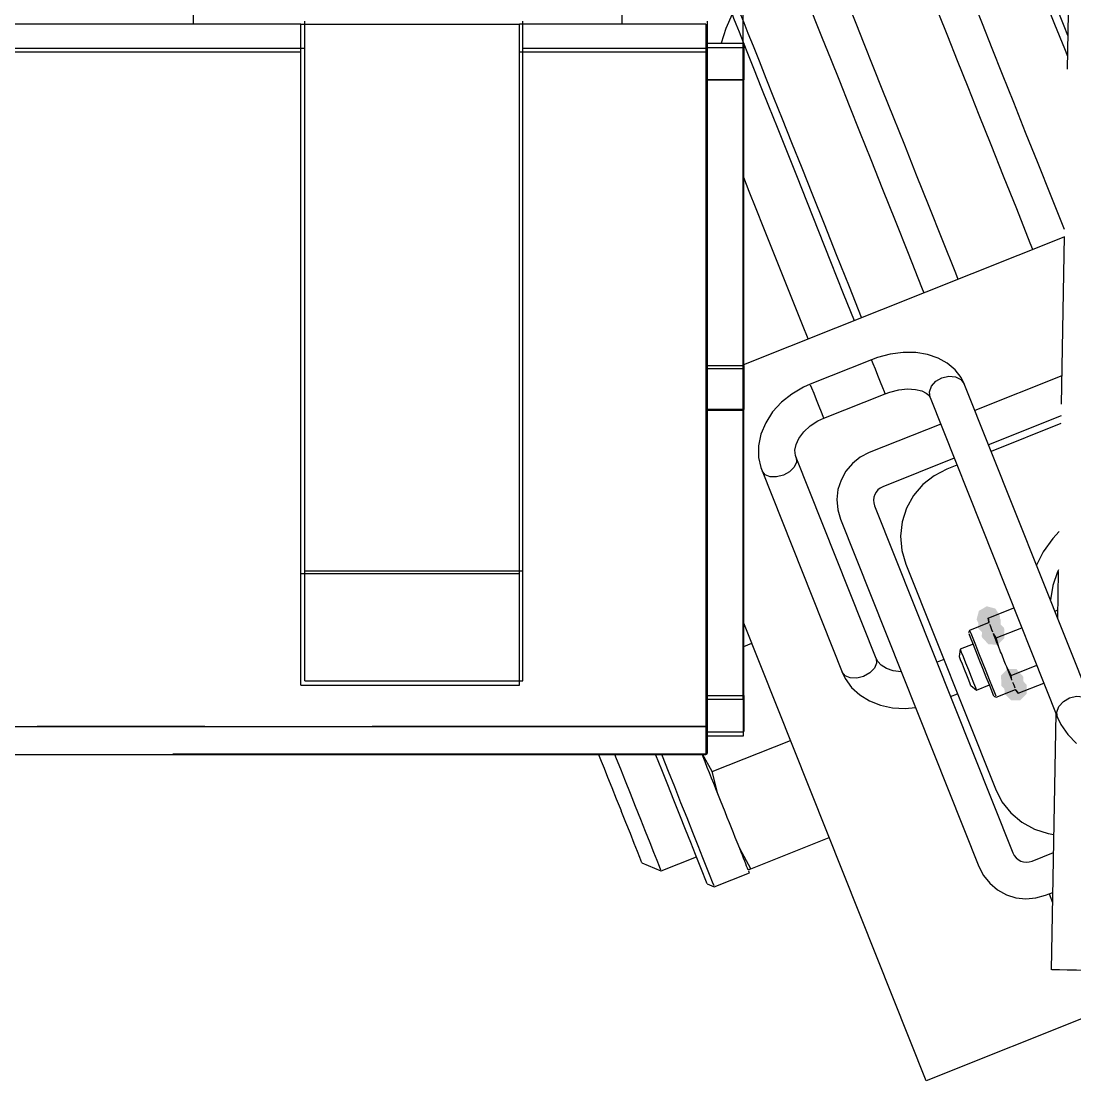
# Model space of a CAD drawing. Extents: x 3 to 592, y 5 to 207.
# Drawn here: x 118.96 to 126.94, y 76.8 to 84.83 of the extents above; entities that cross this region are included whole.
import ezdxf

# ---------------------------------------------------------------- set-up
doc = ezdxf.new("R2010")
doc.units = 0
doc.layers.get('0').update_dxf_attribs({"linetype": 'CONTINUOUS'})

msp = doc.modelspace()

# ---------------------------------------------------------------- hatches: boundary and pattern name
h = msp.add_hatch(color=7)
h.dxf.hatch_style = 2
h.paths.add_polyline_path([(126.193881, 80.294303), (126.211677, 80.360771), (126.27116, 80.395361), (126.337629, 80.377565), (126.372219, 80.318081), (126.355128, 80.246322), (126.295645, 80.211731), (126.229176, 80.229528)])
h = msp.add_hatch(color=7)
h.dxf.hatch_style = 2
h.paths.add_polyline_path([(126.193881, 80.294303), (126.211677, 80.360771), (126.27116, 80.395361), (126.337629, 80.377565), (126.372219, 80.318081), (126.355128, 80.246322), (126.295645, 80.211731), (126.229176, 80.229528)])
h = msp.add_hatch(color=7)
h.dxf.hatch_style = 2
h.paths.add_polyline_path([(126.377792, 80.290319), (126.376853, 80.221516), (126.327678, 80.173385), (126.258875, 80.174325), (126.210744, 80.223499), (126.206511, 80.234083), (126.20745, 80.302886), (126.256625, 80.351017), (126.325428, 80.350077), (126.373559, 80.300902)])
h = msp.add_hatch(color=7)
h.dxf.hatch_style = 2
h.paths.add_polyline_path([(126.377792, 80.290319), (126.376853, 80.221516), (126.327678, 80.173385), (126.258875, 80.174325), (126.210744, 80.223499), (126.206511, 80.234083), (126.20745, 80.302886), (126.256625, 80.351017), (126.325428, 80.350077), (126.373559, 80.300902)])
h = msp.add_hatch(color=7)
h.dxf.hatch_style = 2
h.paths.add_polyline_path([(126.404991, 80.222092), (126.404052, 80.153289), (126.354877, 80.105158), (126.286074, 80.106097), (126.237943, 80.155272), (126.23371, 80.165856), (126.234649, 80.234659), (126.283824, 80.282789), (126.352627, 80.28185), (126.400758, 80.232675)])
h = msp.add_hatch(color=7)
h.dxf.hatch_style = 2
h.paths.add_polyline_path([(126.404991, 80.222092), (126.404052, 80.153289), (126.354877, 80.105158), (126.286074, 80.106097), (126.237943, 80.155272), (126.23371, 80.165856), (126.234649, 80.234659), (126.283824, 80.282789), (126.352627, 80.28185), (126.400758, 80.232675)])
h = msp.add_hatch(color=7)
h.dxf.hatch_style = 2
h.paths.add_polyline_path([(126.549134, 79.860355), (126.548632, 79.791548), (126.499765, 79.743105), (126.430957, 79.743606), (126.382514, 79.792473), (126.379135, 79.870806), (126.428002, 79.919249), (126.49681, 79.918748)])
h = msp.add_hatch(color=7)
h.dxf.hatch_style = 2
h.paths.add_polyline_path([(126.549134, 79.860355), (126.548632, 79.791548), (126.499765, 79.743105), (126.430957, 79.743606), (126.382514, 79.792473), (126.379135, 79.870806), (126.428002, 79.919249), (126.49681, 79.918748)])
h = msp.add_hatch(color=7)
h.dxf.hatch_style = 2
h.paths.add_polyline_path([(126.573511, 79.799254), (126.573009, 79.730447), (126.524142, 79.682004), (126.455334, 79.682505), (126.406891, 79.731372), (126.403512, 79.809705), (126.452379, 79.858148), (126.521187, 79.857647)])
h = msp.add_hatch(color=7)
h.dxf.hatch_style = 2
h.paths.add_polyline_path([(126.573511, 79.799254), (126.573009, 79.730447), (126.524142, 79.682004), (126.455334, 79.682505), (126.406891, 79.731372), (126.403512, 79.809705), (126.452379, 79.858148), (126.521187, 79.857647)])

# ---------------------------------------------------------------- linework, layer by layer
at = {"color": 7}
for points in [[(124.424722, 81.879722), (124.424722, 110.525278)], [(126.85903, 83.251851), (126.758841, 83.503382), (126.660063, 83.751385), (126.565519, 83.988099), (126.475913, 84.213171), (126.391247, 84.425543), (126.311872, 84.62451), (126.238494, 84.809365), (126.170408, 84.979757), (126.108672, 85.134626), (126.053286, 85.273621), (126.004249, 85.396387), (125.962269, 85.502574), (125.926638, 85.591474), (125.898416, 85.662735), (125.876897, 85.716357), (125.862786, 85.75234), (125.855377, 85.769979)], [(126.85903, 83.251851), (126.758841, 83.503382), (126.660063, 83.751385), (126.565519, 83.988099), (126.475913, 84.213171), (126.391247, 84.425543), (126.311872, 84.62451), (126.238494, 84.809365), (126.170408, 84.979757), (126.108672, 85.134626), (126.053286, 85.273621), (126.004249, 85.396387), (125.962269, 85.502574), (125.926638, 85.591474), (125.898416, 85.662735), (125.876897, 85.716357), (125.862786, 85.75234), (125.855377, 85.769979)], [(126.405746, 85.759996), (126.412449, 85.743415), (126.425854, 85.709901), (126.446668, 85.65769), (126.474537, 85.58784), (126.509463, 85.499998), (126.551443, 85.394518), (126.600126, 85.272457), (126.655513, 85.133462), (126.717249, 84.978593), (126.784982, 84.807848), (126.859065, 84.62264), (126.881996, 84.564784)], [(126.405746, 85.759996), (126.412449, 85.743415), (126.425854, 85.709901), (126.446668, 85.65769), (126.474537, 85.58784), (126.509463, 85.499998), (126.551443, 85.394518), (126.600126, 85.272457), (126.655513, 85.133462), (126.717249, 84.978593), (126.784982, 84.807848), (126.859065, 84.62264), (126.881996, 84.564784)], [(126.884818, 84.722159), (126.856596, 84.793067), (126.789215, 84.962048), (126.728185, 85.115506), (126.673151, 85.253089), (126.624821, 85.374092), (126.583546, 85.478514), (126.548621, 85.565297), (126.521104, 85.634795), (126.500643, 85.6863), (126.487237, 85.719814), (126.48124, 85.734984)], [(126.884818, 84.722159), (126.856596, 84.793067), (126.789215, 84.962048), (126.728185, 85.115506), (126.673151, 85.253089), (126.624821, 85.374092), (126.583546, 85.478514), (126.548621, 85.565297), (126.521104, 85.634795), (126.500643, 85.6863), (126.487237, 85.719814), (126.48124, 85.734984)], [(126.90262, 85.73728), (126.880333, 84.467475)], [(126.90262, 85.73728), (126.880333, 84.467475)], [(126.620305, 83.10058), (126.601255, 83.148911), (126.498244, 83.407144), (126.399114, 83.6555), (126.304569, 83.892919), (126.214611, 84.118344), (126.129944, 84.331422), (126.050216, 84.530741), (125.976486, 84.71595), (125.9084, 84.886694), (125.846664, 85.041916), (125.790925, 85.181264), (125.741889, 85.304383), (125.699555, 85.410569), (125.664277, 85.499822), (125.635703, 85.571436), (125.614183, 85.625058), (125.600072, 85.661041), (125.592664, 85.679033)], [(126.620305, 83.10058), (126.601255, 83.148911), (126.498244, 83.407144), (126.399114, 83.6555), (126.304569, 83.892919), (126.214611, 84.118344), (126.129944, 84.331422), (126.050216, 84.530741), (125.976486, 84.71595), (125.9084, 84.886694), (125.846664, 85.041916), (125.790925, 85.181264), (125.741889, 85.304383), (125.699555, 85.410569), (125.664277, 85.499822), (125.635703, 85.571436), (125.614183, 85.625058), (125.600072, 85.661041), (125.592664, 85.679033)], [(125.024268, 85.454772), (125.032382, 85.434664), (125.046493, 85.399033), (125.068012, 85.345058), (125.096588, 85.273444), (125.131865, 85.184544), (125.174199, 85.078358), (125.223235, 84.955239), (125.278974, 84.815892), (125.34071, 84.660669), (125.408796, 84.489925), (125.482526, 84.304364), (125.562254, 84.105044), (125.646921, 83.892319), (125.736879, 83.666542), (125.831424, 83.429475), (125.930554, 83.181119), (126.033565, 82.922533), (126.052615, 82.874203)], [(125.024268, 85.454772), (125.032382, 85.434664), (125.046493, 85.399033), (125.068012, 85.345058), (125.096588, 85.273444), (125.131865, 85.184544), (125.174199, 85.078358), (125.223235, 84.955239), (125.278974, 84.815892), (125.34071, 84.660669), (125.408796, 84.489925), (125.482526, 84.304364), (125.562254, 84.105044), (125.646921, 83.892319), (125.736879, 83.666542), (125.831424, 83.429475), (125.930554, 83.181119), (126.033565, 82.922533), (126.052615, 82.874203)], [(120.261944, 84.807778), (120.261944, 85.372222)], [(123.5075, 84.807778), (123.5075, 85.372222)], [(124.770868, 85.340261), (124.778629, 85.320505), (124.793093, 85.284522), (124.814612, 85.230899), (124.842834, 85.159286), (124.878465, 85.070738), (124.920446, 84.964552), (124.969482, 84.841786), (125.024868, 84.702791), (125.086604, 84.547922), (125.15469, 84.37753), (125.228068, 84.192674), (125.307443, 83.993708), (125.392109, 83.781336), (125.481715, 83.556263), (125.576259, 83.319549), (125.675037, 83.071547), (125.777696, 82.813666), (125.794629, 82.771686)], [(124.770868, 85.340261), (124.778629, 85.320505), (124.793093, 85.284522), (124.814612, 85.230899), (124.842834, 85.159286), (124.878465, 85.070738), (124.920446, 84.964552), (124.969482, 84.841786), (125.024868, 84.702791), (125.086604, 84.547922), (125.15469, 84.37753), (125.228068, 84.192674), (125.307443, 83.993708), (125.392109, 83.781336), (125.481715, 83.556263), (125.576259, 83.319549), (125.675037, 83.071547), (125.777696, 82.813666), (125.794629, 82.771686)], [(125.323177, 82.583655), (125.230396, 82.816488), (125.133382, 83.059552), (125.041307, 83.291327), (124.953818, 83.510755), (124.871621, 83.71713), (124.794716, 83.909394), (124.723807, 84.087547), (124.658896, 84.250177), (124.600335, 84.397286), (124.548477, 84.528166), (124.502968, 84.641761), (124.464516, 84.738422), (124.433118, 84.817444), (124.408777, 84.878474), (124.391491, 84.921161), (124.381613, 84.945855)], [(125.323177, 82.583655), (125.230396, 82.816488), (125.133382, 83.059552), (125.041307, 83.291327), (124.953818, 83.510755), (124.871621, 83.71713), (124.794716, 83.909394), (124.723807, 84.087547), (124.658896, 84.250177), (124.600335, 84.397286), (124.548477, 84.528166), (124.502968, 84.641761), (124.464516, 84.738422), (124.433118, 84.817444), (124.408777, 84.878474), (124.391491, 84.921161), (124.381613, 84.945855)], [(121.104413, 80.663944), (121.104413, 84.830603)], [(121.104413, 80.663944), (121.104413, 84.830603)], [(121.104413, 80.663944), (121.104413, 84.830603)], [(121.104413, 80.663944), (121.104413, 84.830603)], [(121.104413, 80.663944), (121.104413, 84.830603)], [(121.104413, 80.663944), (121.104413, 84.830603)], [(121.104413, 80.663944), (121.104413, 84.830603)], [(121.104413, 80.663944), (121.104413, 84.830603)], [(122.757177, 80.663944), (122.757177, 84.830603)], [(122.757177, 80.663944), (122.757177, 84.830603)], [(122.757177, 80.663944), (122.757177, 84.830603)], [(122.757177, 80.663944), (122.757177, 84.830603)], [(122.757177, 80.663944), (122.757177, 84.830603)], [(122.757177, 80.663944), (122.757177, 84.830603)], [(122.757177, 80.663944), (122.757177, 84.830603)], [(122.757177, 80.663944), (122.757177, 84.830603)], [(124.151884, 84.830638), (124.151884, 84.814763), (124.151884, 84.79536), (124.151884, 84.769607), (124.151884, 84.73821), (124.151884, 84.702227), (124.151884, 84.663068), (124.151884, 84.622499)], [(124.151884, 84.830638), (124.151884, 84.814763), (124.151884, 84.79536), (124.151884, 84.769607), (124.151884, 84.73821), (124.151884, 84.702227), (124.151884, 84.663068), (124.151884, 84.622499)], [(124.151884, 84.830638), (124.151884, 84.814763), (124.151884, 84.79536), (124.151884, 84.769607), (124.151884, 84.73821), (124.151884, 84.702227), (124.151884, 84.663068), (124.151884, 84.622499)], [(124.151884, 84.830638), (124.151884, 84.814763), (124.151884, 84.79536), (124.151884, 84.769607), (124.151884, 84.73821), (124.151884, 84.702227), (124.151884, 84.663068), (124.151884, 84.622499)], [(124.151884, 84.830638), (124.151884, 84.814763), (124.151884, 84.79536), (124.151884, 84.769607), (124.151884, 84.73821), (124.151884, 84.702227), (124.151884, 84.663068), (124.151884, 84.622499)], [(124.151884, 84.830638), (124.151884, 84.814763), (124.151884, 84.79536), (124.151884, 84.769607), (124.151884, 84.73821), (124.151884, 84.702227), (124.151884, 84.663068), (124.151884, 84.622499)], [(124.151884, 84.830638), (124.151884, 84.814763), (124.151884, 84.79536), (124.151884, 84.769607), (124.151884, 84.73821), (124.151884, 84.702227), (124.151884, 84.663068), (124.151884, 84.622499)], [(124.151884, 84.830638), (124.151884, 84.814763), (124.151884, 84.79536), (124.151884, 84.769607), (124.151884, 84.73821), (124.151884, 84.702227), (124.151884, 84.663068), (124.151884, 84.622499)], [(124.341184, 84.883519), (124.293559, 84.775922), (124.257929, 84.664091)], [(124.341184, 84.883519), (124.293559, 84.775922), (124.257929, 84.664091)], [(124.341184, 84.883519), (124.353532, 84.852827), (124.370465, 84.810141), (124.394454, 84.749816), (124.425498, 84.6715), (124.463951, 84.575897), (124.508754, 84.463008), (124.560259, 84.333539), (124.618468, 84.187841), (124.682673, 84.026622), (124.752876, 83.850233), (124.829076, 83.659733), (124.910215, 83.455122), (124.996998, 83.237811), (125.088368, 83.008505), (125.184323, 82.767558), (125.266521, 82.561183)], [(124.341184, 84.883519), (124.353532, 84.852827), (124.370465, 84.810141), (124.394454, 84.749816), (124.425498, 84.6715), (124.463951, 84.575897), (124.508754, 84.463008), (124.560259, 84.333539), (124.618468, 84.187841), (124.682673, 84.026622), (124.752876, 83.850233), (124.829076, 83.659733), (124.910215, 83.455122), (124.996998, 83.237811), (125.088368, 83.008505), (125.184323, 82.767558), (125.266521, 82.561183)], [(119.521111, 84.807778), (66.533889, 84.807778)], [(120.261944, 84.807778), (119.521111, 84.807778)], [(121.073333, 84.807778), (120.261944, 84.807778)], [(121.073333, 80.645), (121.073333, 84.807778)], [(121.073333, 84.807778), (122.731389, 84.807778)], [(122.731389, 80.645), (122.731389, 84.807778)], [(123.5075, 84.807778), (122.731389, 84.807778)], [(124.1425, 84.807778), (123.5075, 84.807778)], [(124.1425, 84.807778), (124.1425, 84.7725), (124.1425, 84.737222), (124.1425, 84.701944), (124.1425, 84.631389), (124.1425, 84.596111)], [(124.151884, 84.66395), (124.42952, 84.66395)], [(124.151884, 84.66395), (124.42952, 84.66395)], [(124.151884, 84.66395), (124.42952, 84.66395)], [(124.151884, 84.66395), (124.42952, 84.66395)], [(124.151884, 84.66395), (124.42952, 84.66395)], [(124.151884, 84.66395), (124.42952, 84.66395)], [(124.151884, 84.66395), (124.42952, 84.66395)], [(124.151884, 84.66395), (124.42952, 84.66395)], [(124.429661, 84.66395), (124.429661, 84.642784), (124.429661, 84.617031), (124.429661, 84.582459), (124.429661, 84.540478), (124.429661, 84.4925), (124.429661, 84.440289), (124.429661, 84.386314)], [(124.429661, 84.66395), (124.429661, 84.642784), (124.429661, 84.617031), (124.429661, 84.582459), (124.429661, 84.540478), (124.429661, 84.4925), (124.429661, 84.440289), (124.429661, 84.386314)], [(124.429661, 84.66395), (124.429661, 84.642784), (124.429661, 84.617031), (124.429661, 84.582459), (124.429661, 84.540478), (124.429661, 84.4925), (124.429661, 84.440289), (124.429661, 84.386314)], [(124.429661, 84.66395), (124.429661, 84.642784), (124.429661, 84.617031), (124.429661, 84.582459), (124.429661, 84.540478), (124.429661, 84.4925), (124.429661, 84.440289), (124.429661, 84.386314)], [(124.429661, 84.66395), (124.429661, 84.642784), (124.429661, 84.617031), (124.429661, 84.582459), (124.429661, 84.540478), (124.429661, 84.4925), (124.429661, 84.440289), (124.429661, 84.386314)], [(124.429661, 84.66395), (124.429661, 84.642784), (124.429661, 84.617031), (124.429661, 84.582459), (124.429661, 84.540478), (124.429661, 84.4925), (124.429661, 84.440289), (124.429661, 84.386314)], [(124.429661, 84.66395), (124.429661, 84.642784), (124.429661, 84.617031), (124.429661, 84.582459), (124.429661, 84.540478), (124.429661, 84.4925), (124.429661, 84.440289), (124.429661, 84.386314)], [(124.429661, 84.66395), (124.429661, 84.642784), (124.429661, 84.617031), (124.429661, 84.582459), (124.429661, 84.540478), (124.429661, 84.4925), (124.429661, 84.440289), (124.429661, 84.386314)], [(121.073333, 84.596111), (64.946389, 84.596111)], [(121.104413, 84.622358), (115.265941, 84.622358)], [(121.104413, 84.622358), (115.265941, 84.622358)], [(121.104413, 84.622358), (115.265941, 84.622358)], [(121.104413, 84.622358), (115.265941, 84.622358)], [(121.104413, 84.622358), (115.265941, 84.622358)], [(121.104413, 84.622358), (115.265941, 84.622358)], [(121.104413, 84.622358), (115.265941, 84.622358)], [(121.104413, 84.622358), (115.265941, 84.622358)], [(124.1425, 84.596111), (122.731389, 84.596111)], [(124.151884, 84.622358), (122.757001, 84.622358)], [(124.151884, 84.622358), (122.757001, 84.622358)], [(124.151884, 84.622358), (122.757001, 84.622358)], [(124.151884, 84.622358), (122.757001, 84.622358)], [(124.151884, 84.622358), (122.757001, 84.622358)], [(124.151884, 84.622358), (122.757001, 84.622358)], [(124.151884, 84.622358), (122.757001, 84.622358)], [(124.151884, 84.622358), (122.757001, 84.622358)], [(124.1425, 84.631389), (124.424722, 84.631389)], [(124.1425, 84.596111), (124.1425, 79.480833)], [(124.151884, 84.622358), (124.151884, 79.483444)], [(124.151884, 84.622358), (124.151884, 79.483444)], [(124.151884, 84.622358), (124.151884, 79.483444)], [(124.151884, 84.622358), (124.151884, 79.483444)], [(124.151884, 84.622358), (124.151884, 79.483444)], [(124.151884, 84.622358), (124.151884, 79.483444)], [(124.151884, 84.622358), (124.151884, 79.483444)], [(124.151884, 84.622358), (124.151884, 79.483444)], [(124.424722, 84.631389), (124.424722, 84.596111), (124.424722, 84.560833), (124.424722, 84.525556), (124.424722, 84.490278), (124.424722, 84.419722), (124.424722, 84.384444)], [(124.424722, 84.384444), (124.1425, 84.384444)], [(124.429661, 84.386173), (124.152025, 84.386173)], [(124.429661, 84.386173), (124.152025, 84.386173)], [(124.429661, 84.386173), (124.152025, 84.386173)], [(124.429661, 84.386173), (124.152025, 84.386173)], [(124.429661, 84.386173), (124.152025, 84.386173)], [(124.429661, 84.386173), (124.152025, 84.386173)], [(124.429661, 84.386173), (124.152025, 84.386173)], [(124.429661, 84.386173), (124.152025, 84.386173)], [(124.424722, 82.197222), (124.424722, 84.384444)], [(124.429661, 82.219518), (124.429661, 84.386279)], [(124.429661, 82.219518), (124.429661, 84.386279)], [(124.429661, 82.219518), (124.429661, 84.386279)], [(124.429661, 82.219518), (124.429661, 84.386279)], [(124.429661, 82.219518), (124.429661, 84.386279)], [(124.429661, 82.219518), (124.429661, 84.386279)], [(124.429661, 82.219518), (124.429661, 84.386279)], [(124.429661, 82.219518), (124.429661, 84.386279)], [(124.9172, 82.421871), (124.874867, 82.527704), (124.794081, 82.731257), (124.717881, 82.921757), (124.647678, 83.098499), (124.582767, 83.260777), (124.524206, 83.407532), (124.471994, 83.538766), (124.429661, 83.645304)], [(124.9172, 82.421871), (124.874867, 82.527704), (124.794081, 82.731257), (124.717881, 82.921757), (124.647678, 83.098499), (124.582767, 83.260777), (124.524206, 83.407532), (124.471994, 83.538766), (124.429661, 83.645304)], [(124.429661, 82.227596), (126.858183, 83.195266)], [(124.429661, 82.227596), (126.858183, 83.195266)], [(126.858047, 83.197671), (126.835761, 81.927866)], [(126.858047, 83.197671), (126.835761, 81.927866)], [(125.398671, 82.26425), (124.934063, 82.079042)], [(125.398671, 82.26425), (124.934063, 82.079042)], [(126.099394, 82.081582), (126.076463, 82.128501), (126.030602, 82.188473), (125.972394, 82.238215), (125.902896, 82.277021), (125.822463, 82.303832), (125.733563, 82.318296), (125.63796, 82.319001), (125.539888, 82.306301), (125.442521, 82.280196), (125.398777, 82.264321)], [(126.099394, 82.081582), (126.076463, 82.128501), (126.030602, 82.188473), (125.972394, 82.238215), (125.902896, 82.277021), (125.822463, 82.303832), (125.733563, 82.318296), (125.63796, 82.319001), (125.539888, 82.306301), (125.442521, 82.280196), (125.398777, 82.264321)], [(125.501471, 82.006193), (125.495826, 82.019951), (125.483479, 82.050996), (125.466193, 82.09474), (125.446437, 82.144835), (125.427034, 82.193165), (125.411159, 82.233029), (125.401282, 82.257724)], [(125.501471, 82.006193), (125.495826, 82.019951), (125.483479, 82.050996), (125.466193, 82.09474), (125.446437, 82.144835), (125.427034, 82.193165), (125.411159, 82.233029), (125.401282, 82.257724)], [(124.1425, 82.197222), (124.424722, 82.197222)], [(124.151884, 82.219518), (124.42952, 82.219518)], [(124.151884, 82.219518), (124.42952, 82.219518)], [(124.151884, 82.219518), (124.42952, 82.219518)], [(124.151884, 82.219518), (124.42952, 82.219518)], [(124.151884, 82.219518), (124.42952, 82.219518)], [(124.151884, 82.219518), (124.42952, 82.219518)], [(124.151884, 82.219518), (124.42952, 82.219518)], [(124.151884, 82.219518), (124.42952, 82.219518)], [(124.424722, 82.197222), (124.424722, 82.161944), (124.424722, 82.126667), (124.424722, 82.056111), (124.424722, 82.020833), (124.424722, 81.950278), (124.424722, 81.915), (124.424722, 81.879722)], [(124.429661, 82.219518), (124.429661, 82.209287), (124.429661, 82.180359), (124.429661, 82.136262), (124.429661, 82.081934), (124.429661, 82.024079), (124.429661, 81.969398), (124.429661, 81.925301), (124.429661, 81.896373), (124.429661, 81.886143)], [(124.429661, 82.219518), (124.429661, 82.209287), (124.429661, 82.180359), (124.429661, 82.136262), (124.429661, 82.081934), (124.429661, 82.024079), (124.429661, 81.969398), (124.429661, 81.925301), (124.429661, 81.896373), (124.429661, 81.886143)], [(124.429661, 82.219518), (124.429661, 82.209287), (124.429661, 82.180359), (124.429661, 82.136262), (124.429661, 82.081934), (124.429661, 82.024079), (124.429661, 81.969398), (124.429661, 81.925301), (124.429661, 81.896373), (124.429661, 81.886143)], [(124.429661, 82.219518), (124.429661, 82.209287), (124.429661, 82.180359), (124.429661, 82.136262), (124.429661, 82.081934), (124.429661, 82.024079), (124.429661, 81.969398), (124.429661, 81.925301), (124.429661, 81.896373), (124.429661, 81.886143)], [(124.429661, 82.219518), (124.429661, 82.209287), (124.429661, 82.180359), (124.429661, 82.136262), (124.429661, 82.081934), (124.429661, 82.024079), (124.429661, 81.969398), (124.429661, 81.925301), (124.429661, 81.896373), (124.429661, 81.886143)], [(124.429661, 82.219518), (124.429661, 82.209287), (124.429661, 82.180359), (124.429661, 82.136262), (124.429661, 82.081934), (124.429661, 82.024079), (124.429661, 81.969398), (124.429661, 81.925301), (124.429661, 81.896373), (124.429661, 81.886143)], [(124.429661, 82.219518), (124.429661, 82.209287), (124.429661, 82.180359), (124.429661, 82.136262), (124.429661, 82.081934), (124.429661, 82.024079), (124.429661, 81.969398), (124.429661, 81.925301), (124.429661, 81.896373), (124.429661, 81.886143)], [(124.429661, 82.219518), (124.429661, 82.209287), (124.429661, 82.180359), (124.429661, 82.136262), (124.429661, 82.081934), (124.429661, 82.024079), (124.429661, 81.969398), (124.429661, 81.925301), (124.429661, 81.896373), (124.429661, 81.886143)], [(125.841337, 81.978747), (125.836398, 82.020022), (125.851567, 82.063061), (125.885081, 82.100808), (125.931295, 82.127972), (125.983859, 82.139966), (126.033953, 82.135733), (126.074523, 82.114919), (126.099217, 82.081758)], [(125.841337, 81.978747), (125.836398, 82.020022), (125.851567, 82.063061), (125.885081, 82.100808), (125.931295, 82.127972), (125.983859, 82.139966), (126.033953, 82.135733), (126.074523, 82.114919), (126.099217, 82.081758)], [(126.839557, 82.141377), (126.180215, 81.878558)], [(126.839557, 82.141377), (126.180215, 81.878558)], [(124.934169, 82.079148), (124.881958, 82.055864), (124.794116, 82.004359), (124.715446, 81.941564), (124.648771, 81.868539), (124.596207, 81.787048), (124.559871, 81.700617), (124.54188, 81.611364), (124.542585, 81.523875), (124.559166, 81.446617), (124.568338, 81.42157)], [(124.934169, 82.079148), (124.881958, 82.055864), (124.794116, 82.004359), (124.715446, 81.941564), (124.648771, 81.868539), (124.596207, 81.787048), (124.559871, 81.700617), (124.54188, 81.611364), (124.542585, 81.523875), (124.559166, 81.446617), (124.568338, 81.42157)], [(125.037003, 81.821091), (125.031359, 81.834849), (125.019012, 81.865893), (125.001726, 81.909638), (124.981617, 81.959732), (124.962567, 82.008063), (124.946692, 82.047927), (124.936814, 82.072621)], [(125.037003, 81.821091), (125.031359, 81.834849), (125.019012, 81.865893), (125.001726, 81.909638), (124.981617, 81.959732), (124.962567, 82.008063), (124.946692, 82.047927), (124.936814, 82.072621)], [(125.501471, 82.006193), (125.536043, 82.01854), (125.60554, 82.035826), (125.671862, 82.042529), (125.730776, 82.039001), (125.778048, 82.027713), (125.811562, 82.011485), (125.831318, 81.994551), (125.841196, 81.978676)], [(125.501471, 82.006193), (125.536043, 82.01854), (125.60554, 82.035826), (125.671862, 82.042529), (125.730776, 82.039001), (125.778048, 82.027713), (125.811562, 82.011485), (125.831318, 81.994551), (125.841196, 81.978676)], [(127.066322, 79.655247), (126.099358, 82.081652)], [(127.066322, 79.655247), (126.099358, 82.081652)], [(125.037003, 81.821091), (125.501612, 82.006299)], [(125.037003, 81.821091), (125.501612, 82.006299)], [(125.841337, 81.978747), (126.808301, 79.552341)], [(125.841337, 81.978747), (126.808301, 79.552341)], [(124.424722, 81.879722), (124.1425, 81.879722)], [(124.429661, 81.886178), (124.152025, 81.886178)], [(124.429661, 81.886178), (124.152025, 81.886178)], [(124.429661, 81.886178), (124.152025, 81.886178)], [(124.429661, 81.886178), (124.152025, 81.886178)], [(124.429661, 81.886178), (124.152025, 81.886178)], [(124.429661, 81.886178), (124.152025, 81.886178)], [(124.429661, 81.886178), (124.152025, 81.886178)], [(124.429661, 81.886178), (124.152025, 81.886178)], [(124.424722, 79.6925), (124.424722, 81.879722)], [(124.429661, 79.719523), (124.429661, 81.886284)], [(124.429661, 79.719523), (124.429661, 81.886284)], [(124.429661, 79.719523), (124.429661, 81.886284)], [(124.429661, 79.719523), (124.429661, 81.886284)], [(124.429661, 79.719523), (124.429661, 81.886284)], [(124.429661, 79.719523), (124.429661, 81.886284)], [(124.429661, 79.719523), (124.429661, 81.886284)], [(124.429661, 79.719523), (124.429661, 81.886284)], [(124.82636, 81.524299), (124.821421, 81.539468), (124.818246, 81.579685), (124.826713, 81.622724), (124.847526, 81.667879), (124.884215, 81.717268), (124.933251, 81.762424), (124.992518, 81.800524), (125.036968, 81.820985)], [(124.82636, 81.524299), (124.821421, 81.539468), (124.818246, 81.579685), (124.826713, 81.622724), (124.847526, 81.667879), (124.884215, 81.717268), (124.933251, 81.762424), (124.992518, 81.800524), (125.036968, 81.820985)], [(125.922229, 81.775829), (125.380362, 81.559929)], [(125.922229, 81.775829), (125.380362, 81.559929)], [(126.834265, 81.840246), (126.283226, 81.620466)], [(126.834265, 81.840246), (126.283226, 81.620466)], [(126.833207, 81.780027), (126.303687, 81.569066)], [(126.833207, 81.780027), (126.303687, 81.569066)], [(125.380327, 81.559859), (125.312593, 81.524934), (125.252974, 81.477309), (125.203938, 81.4191), (125.166896, 81.352072), (125.143966, 81.279753), (125.135499, 81.203906), (125.141849, 81.127706), (125.163016, 81.054681)], [(125.380327, 81.559859), (125.312593, 81.524934), (125.252974, 81.477309), (125.203938, 81.4191), (125.166896, 81.352072), (125.143966, 81.279753), (125.135499, 81.203906), (125.141849, 81.127706), (125.163016, 81.054681)], [(124.82636, 81.524299), (124.829535, 81.487963), (124.812249, 81.44951), (124.777676, 81.414585), (124.730757, 81.388479), (124.678899, 81.375426), (124.629863, 81.376837), (124.591057, 81.393065), (124.568479, 81.421288)], [(124.82636, 81.524299), (124.829535, 81.487963), (124.812249, 81.44951), (124.777676, 81.414585), (124.730757, 81.388479), (124.678899, 81.375426), (124.629863, 81.376837), (124.591057, 81.393065), (124.568479, 81.421288)], [(125.433843, 79.999911), (124.82636, 81.524263)], [(125.433843, 79.999911), (124.82636, 81.524263)], [(126.025063, 81.517772), (125.483197, 81.301872)], [(126.025063, 81.517772), (125.483197, 81.301872)], [(126.04563, 81.466161), (125.968372, 81.435469)], [(126.04563, 81.466161), (125.968372, 81.435469)], [(124.568338, 81.421464), (125.175821, 79.897111)], [(124.568338, 81.421464), (125.175821, 79.897111)], [(125.968231, 81.435293), (125.87157, 81.385198), (125.78655, 81.317465), (125.715995, 81.234209), (125.663431, 81.138607), (125.630622, 81.03489), (125.618275, 80.926587), (125.627448, 80.818284), (125.657786, 80.713509)], [(125.968231, 81.435293), (125.87157, 81.385198), (125.78655, 81.317465), (125.715995, 81.234209), (125.663431, 81.138607), (125.630622, 81.03489), (125.618275, 80.926587), (125.627448, 80.818284), (125.657786, 80.713509)], [(125.483161, 81.301837), (125.463759, 81.291959), (125.446825, 81.278201), (125.432714, 81.26162), (125.422131, 81.24257), (125.415781, 81.221756), (125.413311, 81.200237), (125.415075, 81.178365), (125.421073, 81.157551)], [(125.483161, 81.301837), (125.463759, 81.291959), (125.446825, 81.278201), (125.432714, 81.26162), (125.422131, 81.24257), (125.415781, 81.221756), (125.413311, 81.200237), (125.415075, 81.178365), (125.421073, 81.157551)], [(125.421072, 81.15748), (126.469881, 78.525405)], [(125.421072, 81.15748), (126.469881, 78.525405)], [(125.163051, 81.054646), (126.211859, 78.422571)], [(125.163051, 81.054646), (126.211859, 78.422571)], [(126.818849, 80.961018), (126.770871, 80.909513), (126.698199, 80.80756), (126.647046, 80.707018)], [(126.818849, 80.961018), (126.770871, 80.909513), (126.698199, 80.80756), (126.647046, 80.707018)], [(121.073333, 80.645), (122.731389, 80.645)], [(121.073333, 79.798333), (121.073333, 80.645)], [(121.104413, 80.663944), (122.757177, 80.663944)], [(121.104413, 80.663944), (122.757177, 80.663944)], [(121.104413, 80.663944), (122.757177, 80.663944)], [(121.104413, 80.663944), (122.757177, 80.663944)], [(121.104413, 80.663944), (122.757177, 80.663944)], [(121.104413, 80.663944), (122.757177, 80.663944)], [(121.104413, 80.663944), (122.757177, 80.663944)], [(121.104413, 80.663944), (122.757177, 80.663944)], [(121.104413, 79.830612), (121.104413, 80.663874)], [(121.104413, 79.830612), (121.104413, 80.663874)], [(121.104413, 79.830612), (121.104413, 80.663874)], [(121.104413, 79.830612), (121.104413, 80.663874)], [(121.104413, 79.830612), (121.104413, 80.663874)], [(121.104413, 79.830612), (121.104413, 80.663874)], [(121.104413, 79.830612), (121.104413, 80.663874)], [(121.104413, 79.830612), (121.104413, 80.663874)], [(122.731389, 79.798333), (122.731389, 80.645)], [(122.757177, 79.830612), (122.757177, 80.663874)], [(122.757177, 79.830612), (122.757177, 80.663874)], [(122.757177, 79.830612), (122.757177, 80.663874)], [(122.757177, 79.830612), (122.757177, 80.663874)], [(122.757177, 79.830612), (122.757177, 80.663874)], [(122.757177, 79.830612), (122.757177, 80.663874)], [(122.757177, 79.830612), (122.757177, 80.663874)], [(122.757177, 79.830612), (122.757177, 80.663874)], [(125.657786, 80.713545), (126.336531, 79.010334)], [(125.657786, 80.713545), (126.336531, 79.010334)], [(126.813733, 80.671317), (126.807031, 80.656853), (126.7714, 80.553489), (126.754819, 80.445187)], [(126.813733, 80.671317), (126.807031, 80.656853), (126.7714, 80.553489), (126.754819, 80.445187)], [(126.813475, 80.658062), (126.807277, 80.304958)], [(126.813475, 80.658062), (126.807277, 80.304958)], [(126.28305, 80.306192), (126.477077, 80.383451)], [(126.28305, 80.306192), (126.477077, 80.383451)], [(126.808371, 80.364718), (126.786852, 80.356251)], [(126.808371, 80.364718), (126.786852, 80.356251)], [(125.812656, 76.798276), (124.429767, 80.268551)], [(125.812656, 76.798276), (124.429767, 80.268551)], [(126.288588, 80.271197), (126.14148, 80.212636)], [(126.288588, 80.271197), (126.14148, 80.212636)], [(126.289999, 80.267634), (126.282944, 80.306086)], [(126.289999, 80.267634), (126.282944, 80.306086)], [(126.282979, 80.306333), (126.286507, 80.276347)], [(126.282979, 80.306333), (126.286507, 80.276347)], [(126.317199, 80.199406), (126.310143, 80.217398), (126.303793, 80.233273), (126.298501, 80.246326), (126.294268, 80.256909)], [(126.317199, 80.199406), (126.310143, 80.217398), (126.303793, 80.233273), (126.298501, 80.246326), (126.294268, 80.256909)], [(126.141515, 80.2126), (126.133754, 80.194609)], [(126.141515, 80.2126), (126.133754, 80.194609)], [(126.324995, 79.714584), (126.320762, 79.72552), (126.30912, 79.754801), (126.290776, 79.800309), (126.267845, 79.858517), (126.241387, 79.924134), (126.214223, 79.992573), (126.188117, 80.057837), (126.165539, 80.114634), (126.148253, 80.158378), (126.137317, 80.185895)], [(126.324995, 79.714584), (126.320762, 79.72552), (126.30912, 79.754801), (126.290776, 79.800309), (126.267845, 79.858517), (126.241387, 79.924134), (126.214223, 79.992573), (126.188117, 80.057837), (126.165539, 80.114634), (126.148253, 80.158378), (126.137317, 80.185895)], [(126.141515, 80.2126), (126.150335, 80.190728), (126.164799, 80.154392), (126.184907, 80.103592), (126.209249, 80.042209), (126.236413, 79.974828), (126.263576, 79.906036), (126.289329, 79.841478), (126.311907, 79.785386), (126.32884, 79.742347), (126.339424, 79.715536)], [(126.141515, 80.2126), (126.150335, 80.190728), (126.164799, 80.154392), (126.184907, 80.103592), (126.209249, 80.042209), (126.236413, 79.974828), (126.263576, 79.906036), (126.289329, 79.841478), (126.311907, 79.785386), (126.32884, 79.742347), (126.339424, 79.715536)], [(126.362636, 80.085353), (126.356992, 80.099464), (126.351347, 80.113576), (126.346056, 80.126981), (126.340764, 80.140034), (126.335825, 80.153087), (126.330886, 80.165434), (126.325948, 80.177428), (126.321361, 80.188717)], [(126.362636, 80.085353), (126.356992, 80.099464), (126.351347, 80.113576), (126.346056, 80.126981), (126.340764, 80.140034), (126.335825, 80.153087), (126.330886, 80.165434), (126.325948, 80.177428), (126.321361, 80.188717)], [(126.342951, 80.155874), (126.321432, 80.188682)], [(126.342951, 80.155874), (126.321432, 80.188682)], [(126.342951, 80.155874), (126.536979, 80.233132)], [(126.342951, 80.155874), (126.536979, 80.233132)], [(124.429661, 80.090645), (124.491044, 80.114987)], [(124.429661, 80.090645), (124.491044, 80.114987)], [(126.167656, 80.109377), (126.069584, 80.070219)], [(126.167656, 80.109377), (126.069584, 80.070219)], [(126.362636, 80.085353), (126.342881, 80.155909)], [(126.362636, 80.085353), (126.342881, 80.155909)], [(126.370786, 80.064998), (126.362672, 80.085459)], [(126.370786, 80.064998), (126.362672, 80.085459)], [(126.069619, 80.070325), (126.061505, 80.015292)], [(126.069619, 80.070325), (126.061505, 80.015292)], [(126.061611, 80.015362), (126.070783, 79.992079), (126.083836, 79.959271), (126.100064, 79.918348), (126.11735, 79.875662), (126.132519, 79.837209), (126.143808, 79.80934), (126.1491, 79.795934)], [(126.061611, 80.015362), (126.070783, 79.992079), (126.083836, 79.959271), (126.100064, 79.918348), (126.11735, 79.875662), (126.132519, 79.837209), (126.143808, 79.80934), (126.1491, 79.795934)], [(126.069619, 80.070325), (126.078086, 80.048806), (126.092197, 80.013881), (126.110894, 79.966961), (126.132061, 79.914044), (126.152875, 79.861128), (126.171572, 79.814914), (126.184978, 79.780694), (126.192033, 79.762703)], [(126.069619, 80.070325), (126.078086, 80.048806), (126.092197, 80.013881), (126.110894, 79.966961), (126.132061, 79.914044), (126.152875, 79.861128), (126.171572, 79.814914), (126.184978, 79.780694), (126.192033, 79.762703)], [(126.414177, 79.956025), (126.408886, 79.969431), (126.403594, 79.982836), (126.397949, 79.996594), (126.392658, 80.010353), (126.387013, 80.024111), (126.381722, 80.037869), (126.376077, 80.051275), (126.370786, 80.065033)], [(126.414177, 79.956025), (126.408886, 79.969431), (126.403594, 79.982836), (126.397949, 79.996594), (126.392658, 80.010353), (126.387013, 80.024111), (126.381722, 80.037869), (126.376077, 80.051275), (126.370786, 80.065033)], [(125.433843, 79.999911), (125.437018, 79.963574), (125.419732, 79.925122), (125.38516, 79.890197), (125.33824, 79.864091), (125.286382, 79.851038), (125.237346, 79.852449), (125.19854, 79.868677), (125.175963, 79.896899)], [(125.433843, 79.999911), (125.437018, 79.963574), (125.419732, 79.925122), (125.38516, 79.890197), (125.33824, 79.864091), (125.286382, 79.851038), (125.237346, 79.852449), (125.19854, 79.868677), (125.175963, 79.896899)], [(125.623602, 79.89891), (125.561513, 79.906671), (125.510713, 79.92431), (125.472261, 79.948652), (125.445449, 79.97758), (125.433808, 79.999805)], [(125.623602, 79.89891), (125.561513, 79.906671), (125.510713, 79.92431), (125.472261, 79.948652), (125.445449, 79.97758), (125.433808, 79.999805)], [(125.945724, 79.991021), (125.894218, 79.970559)], [(125.945724, 79.991021), (125.894218, 79.970559)], [(126.422326, 79.935634), (126.414213, 79.956096)], [(126.422326, 79.935634), (126.414213, 79.956096)], [(126.462014, 79.836045), (126.457781, 79.846629), (126.453194, 79.85827), (126.448608, 79.869912), (126.443669, 79.882259), (126.438378, 79.894959), (126.433086, 79.908365), (126.427794, 79.92177), (126.42215, 79.935529)], [(126.462014, 79.836045), (126.457781, 79.846629), (126.453194, 79.85827), (126.448608, 79.869912), (126.443669, 79.882259), (126.438378, 79.894959), (126.433086, 79.908365), (126.427794, 79.92177), (126.42215, 79.935529)], [(126.456511, 79.8709), (126.422291, 79.935811)], [(126.456511, 79.8709), (126.422291, 79.935811)], [(126.456511, 79.8709), (126.650538, 79.948158)], [(126.456511, 79.8709), (126.650538, 79.948158)], [(125.175786, 79.897076), (125.199069, 79.848393), (125.2474, 79.780659), (125.308783, 79.723509), (125.382161, 79.678001), (125.465064, 79.645193), (125.556433, 79.62579), (125.653094, 79.620851), (125.731058, 79.628965)], [(125.175786, 79.897076), (125.199069, 79.848393), (125.2474, 79.780659), (125.308783, 79.723509), (125.382161, 79.678001), (125.465064, 79.645193), (125.556433, 79.62579), (125.653094, 79.620851), (125.731058, 79.628965)], [(126.462014, 79.836045), (126.456369, 79.87097)], [(126.462014, 79.836045), (126.456369, 79.87097)], [(121.073333, 79.798333), (122.731389, 79.798333)], [(121.104413, 79.830612), (122.757177, 79.830612)], [(121.104413, 79.830612), (122.757177, 79.830612)], [(121.104413, 79.830612), (122.757177, 79.830612)], [(121.104413, 79.830612), (122.757177, 79.830612)], [(121.104413, 79.830612), (122.757177, 79.830612)], [(121.104413, 79.830612), (122.757177, 79.830612)], [(121.104413, 79.830612), (122.757177, 79.830612)], [(121.104413, 79.830612), (122.757177, 79.830612)], [(126.149418, 79.795088), (126.193162, 79.760516)], [(126.149418, 79.795088), (126.193162, 79.760516)], [(126.193021, 79.760657), (126.291093, 79.799815)], [(126.193021, 79.760657), (126.291093, 79.799815)], [(126.343057, 79.706823), (126.490166, 79.765384)], [(126.343057, 79.706823), (126.490166, 79.765384)], [(126.486356, 79.774909), (126.480711, 79.789373), (126.475419, 79.802073), (126.469422, 79.817595)], [(126.486356, 79.774909), (126.480711, 79.789373), (126.475419, 79.802073), (126.469422, 79.817595)], [(126.510168, 79.736209), (126.49006, 79.765137)], [(126.510168, 79.736209), (126.49006, 79.765137)], [(126.510168, 79.736209), (126.704196, 79.813467)], [(126.510168, 79.736209), (126.704196, 79.813467)], [(124.1425, 79.6925), (124.424722, 79.6925)], [(124.151884, 79.719523), (124.42952, 79.719523)], [(124.151884, 79.719523), (124.42952, 79.719523)], [(124.151884, 79.719523), (124.42952, 79.719523)], [(124.151884, 79.719523), (124.42952, 79.719523)], [(124.151884, 79.719523), (124.42952, 79.719523)], [(124.151884, 79.719523), (124.42952, 79.719523)], [(124.151884, 79.719523), (124.42952, 79.719523)], [(124.151884, 79.719523), (124.42952, 79.719523)], [(124.424722, 79.6925), (124.424722, 79.657222), (124.424722, 79.586667), (124.424722, 79.551389), (124.424722, 79.516111), (124.424722, 79.480833), (124.424722, 79.445556), (124.424722, 79.410278)], [(124.429661, 79.719523), (124.429661, 79.665195), (124.429661, 79.613337), (124.429661, 79.565359), (124.429661, 79.523026), (124.429661, 79.488453), (124.429661, 79.463053), (124.429661, 79.447178)], [(124.429661, 79.719523), (124.429661, 79.665195), (124.429661, 79.613337), (124.429661, 79.565359), (124.429661, 79.523026), (124.429661, 79.488453), (124.429661, 79.463053), (124.429661, 79.447178)], [(124.429661, 79.719523), (124.429661, 79.665195), (124.429661, 79.613337), (124.429661, 79.565359), (124.429661, 79.523026), (124.429661, 79.488453), (124.429661, 79.463053), (124.429661, 79.447178)], [(124.429661, 79.719523), (124.429661, 79.665195), (124.429661, 79.613337), (124.429661, 79.565359), (124.429661, 79.523026), (124.429661, 79.488453), (124.429661, 79.463053), (124.429661, 79.447178)], [(124.429661, 79.719523), (124.429661, 79.665195), (124.429661, 79.613337), (124.429661, 79.565359), (124.429661, 79.523026), (124.429661, 79.488453), (124.429661, 79.463053), (124.429661, 79.447178)], [(124.429661, 79.719523), (124.429661, 79.665195), (124.429661, 79.613337), (124.429661, 79.565359), (124.429661, 79.523026), (124.429661, 79.488453), (124.429661, 79.463053), (124.429661, 79.447178)], [(124.429661, 79.719523), (124.429661, 79.665195), (124.429661, 79.613337), (124.429661, 79.565359), (124.429661, 79.523026), (124.429661, 79.488453), (124.429661, 79.463053), (124.429661, 79.447178)], [(124.429661, 79.719523), (124.429661, 79.665195), (124.429661, 79.613337), (124.429661, 79.565359), (124.429661, 79.523026), (124.429661, 79.488453), (124.429661, 79.463053), (124.429661, 79.447178)], [(125.996947, 79.712432), (126.048453, 79.732893)], [(125.996947, 79.712432), (126.048453, 79.732893)], [(126.324995, 79.714584), (126.342987, 79.706823)], [(126.324995, 79.714584), (126.342987, 79.706823)], [(126.492176, 79.760269), (126.510168, 79.735927)], [(126.492176, 79.760269), (126.510168, 79.735927)], [(126.808265, 79.552447), (126.803326, 79.593722), (126.818496, 79.636408), (126.85201, 79.674508), (126.898224, 79.701672), (126.950787, 79.713667), (127.000882, 79.709433), (127.041451, 79.688619), (127.065793, 79.656164)], [(126.808265, 79.552447), (126.803326, 79.593722), (126.818496, 79.636408), (126.85201, 79.674508), (126.898224, 79.701672), (126.950787, 79.713667), (127.000882, 79.709433), (127.041451, 79.688619), (127.065793, 79.656164)], [(126.794719, 79.586384), (126.760499, 77.639404)], [(126.794719, 79.586384), (126.760499, 77.639404)], [(126.808265, 79.552412), (126.832607, 79.500201), (126.884465, 79.42259), (126.950082, 79.354504)], [(126.808265, 79.552412), (126.832607, 79.500201), (126.884465, 79.42259), (126.950082, 79.354504)], [(124.1425, 79.480833), (61.9125, 79.480833)], [(120.345764, 79.483338), (119.075764, 79.483338)], [(120.345764, 79.483338), (119.075764, 79.483338)], [(120.345764, 79.483338), (119.075764, 79.483338)], [(120.345764, 79.483338), (119.075764, 79.483338)], [(120.345764, 79.483338), (119.075764, 79.483338)], [(120.345764, 79.483338), (119.075764, 79.483338)], [(120.345764, 79.483338), (119.075764, 79.483338)], [(120.345764, 79.483338), (119.075764, 79.483338)], [(124.151884, 79.483338), (121.615764, 79.483338)], [(124.151884, 79.483338), (121.615764, 79.483338)], [(124.151884, 79.483338), (121.615764, 79.483338)], [(124.151884, 79.483338), (121.615764, 79.483338)], [(124.151884, 79.483338), (121.615764, 79.483338)], [(124.151884, 79.483338), (121.615764, 79.483338)], [(124.151884, 79.483338), (121.615764, 79.483338)], [(124.151884, 79.483338), (121.615764, 79.483338)], [(124.1425, 79.480833), (124.1425, 79.410278), (124.1425, 79.375), (124.1425, 79.339722), (124.1425, 79.304444), (124.1425, 79.269167)], [(124.151884, 79.483338), (124.151884, 79.442769), (124.151884, 79.40361), (124.151884, 79.367627), (124.151884, 79.33623), (124.151884, 79.310124), (124.151884, 79.291074), (124.151884, 79.27908)], [(124.151884, 79.483338), (124.151884, 79.442769), (124.151884, 79.40361), (124.151884, 79.367627), (124.151884, 79.33623), (124.151884, 79.310124), (124.151884, 79.291074), (124.151884, 79.27908)], [(124.151884, 79.483338), (124.151884, 79.442769), (124.151884, 79.40361), (124.151884, 79.367627), (124.151884, 79.33623), (124.151884, 79.310124), (124.151884, 79.291074), (124.151884, 79.27908)], [(124.151884, 79.483338), (124.151884, 79.442769), (124.151884, 79.40361), (124.151884, 79.367627), (124.151884, 79.33623), (124.151884, 79.310124), (124.151884, 79.291074), (124.151884, 79.27908)], [(124.151884, 79.483338), (124.151884, 79.442769), (124.151884, 79.40361), (124.151884, 79.367627), (124.151884, 79.33623), (124.151884, 79.310124), (124.151884, 79.291074), (124.151884, 79.27908)], [(124.151884, 79.483338), (124.151884, 79.442769), (124.151884, 79.40361), (124.151884, 79.367627), (124.151884, 79.33623), (124.151884, 79.310124), (124.151884, 79.291074), (124.151884, 79.27908)], [(124.151884, 79.483338), (124.151884, 79.442769), (124.151884, 79.40361), (124.151884, 79.367627), (124.151884, 79.33623), (124.151884, 79.310124), (124.151884, 79.291074), (124.151884, 79.27908)], [(124.151884, 79.483338), (124.151884, 79.442769), (124.151884, 79.40361), (124.151884, 79.367627), (124.151884, 79.33623), (124.151884, 79.310124), (124.151884, 79.291074), (124.151884, 79.27908)], [(124.429661, 79.44171), (124.152025, 79.44171)], [(124.429661, 79.44171), (124.152025, 79.44171)], [(124.429661, 79.44171), (124.152025, 79.44171)], [(124.429661, 79.44171), (124.152025, 79.44171)], [(124.429661, 79.44171), (124.152025, 79.44171)], [(124.429661, 79.44171), (124.152025, 79.44171)], [(124.429661, 79.44171), (124.152025, 79.44171)], [(124.429661, 79.44171), (124.152025, 79.44171)], [(124.424722, 79.410278), (124.1425, 79.410278)], [(124.190584, 79.142096), (124.784309, 79.37881)], [(124.190584, 79.142096), (124.784309, 79.37881)], [(124.1425, 79.269167), (109.678611, 79.269167)], [(124.151884, 79.275058), (120.104817, 79.275058)], [(124.151884, 79.275058), (120.104817, 79.275058)], [(124.151884, 79.275058), (120.104817, 79.275058)], [(124.151884, 79.275058), (120.104817, 79.275058)], [(124.151884, 79.275058), (120.104817, 79.275058)], [(124.151884, 79.275058), (120.104817, 79.275058)], [(124.151884, 79.275058), (120.104817, 79.275058)], [(124.151884, 79.275058), (120.104817, 79.275058)], [(123.502455, 78.843611), (123.466825, 78.932864), (123.432605, 79.018589), (123.401208, 79.097258), (123.374397, 79.165344), (123.352878, 79.218966), (123.338061, 79.256361), (123.330652, 79.275058)], [(123.502455, 78.843611), (123.466825, 78.932864), (123.432605, 79.018589), (123.401208, 79.097258), (123.374397, 79.165344), (123.352878, 79.218966), (123.338061, 79.256361), (123.330652, 79.275058)], [(123.450138, 79.275058), (123.463191, 79.24225), (123.494941, 79.162169), (123.530572, 79.072916), (123.568672, 78.977666), (123.60783, 78.879594)], [(123.450138, 79.275058), (123.463191, 79.24225), (123.494941, 79.162169), (123.530572, 79.072916), (123.568672, 78.977666), (123.60783, 78.879594)], [(124.152589, 78.292678), (124.137773, 78.329719), (124.119781, 78.375228), (124.095087, 78.436964), (124.064395, 78.513869), (124.028764, 78.603828), (123.988548, 78.704017), (123.945509, 78.812319), (123.900353, 78.925914), (123.854139, 79.041625), (123.808278, 79.156631), (123.763828, 79.267756)], [(124.152589, 78.292678), (124.137773, 78.329719), (124.119781, 78.375228), (124.095087, 78.436964), (124.064395, 78.513869), (124.028764, 78.603828), (123.988548, 78.704017), (123.945509, 78.812319), (123.900353, 78.925914), (123.854139, 79.041625), (123.808278, 79.156631), (123.763828, 79.267756)], [(123.80595, 79.275058), (123.810889, 79.262358), (123.857103, 79.146647), (123.904375, 79.028114), (123.951647, 78.909227), (123.997861, 78.793516), (124.041606, 78.68345), (124.082175, 78.582202), (124.118158, 78.491539), (124.14885, 78.41428), (124.173897, 78.352191), (124.191889, 78.306683), (124.203178, 78.278814)], [(123.80595, 79.275058), (123.810889, 79.262358), (123.857103, 79.146647), (123.904375, 79.028114), (123.951647, 78.909227), (123.997861, 78.793516), (124.041606, 78.68345), (124.082175, 78.582202), (124.118158, 78.491539), (124.14885, 78.41428), (124.173897, 78.352191), (124.191889, 78.306683), (124.203178, 78.278814)], [(124.234469, 78.972692), (124.218594, 79.012556), (124.202366, 79.052773), (124.186491, 79.093342), (124.170264, 79.133912), (124.154036, 79.174481), (124.137808, 79.215051), (124.121933, 79.255267), (124.113819, 79.275023)], [(124.234469, 78.972692), (124.218594, 79.012556), (124.202366, 79.052773), (124.186491, 79.093342), (124.170264, 79.133912), (124.154036, 79.174481), (124.137808, 79.215051), (124.121933, 79.255267), (124.113819, 79.275023)], [(124.190584, 79.142096), (124.117206, 79.275093)], [(124.190584, 79.142096), (124.117206, 79.275093)], [(124.234469, 78.972692), (124.190725, 79.142026)], [(124.234469, 78.972692), (124.190725, 79.142026)], [(124.253907, 78.923938), (124.234504, 78.972622)], [(124.253907, 78.923938), (124.234504, 78.972622)], [(126.336496, 79.010475), (126.38659, 78.913814), (126.454323, 78.828794), (126.537579, 78.758239), (126.633182, 78.705675), (126.736898, 78.672866), (126.778526, 78.665458)], [(126.336496, 79.010475), (126.38659, 78.913814), (126.454323, 78.828794), (126.537579, 78.758239), (126.633182, 78.705675), (126.736898, 78.672866), (126.778526, 78.665458)], [(123.607759, 78.879524), (123.646565, 78.78251), (123.683254, 78.689729), (123.717121, 78.605062), (123.746754, 78.530979), (123.770743, 78.470654), (123.788382, 78.425851), (123.799318, 78.398687)], [(123.607759, 78.879524), (123.646565, 78.78251), (123.683254, 78.689729), (123.717121, 78.605062), (123.746754, 78.530979), (123.770743, 78.470654), (123.788382, 78.425851), (123.799318, 78.398687)], [(124.379919, 78.607638), (124.366161, 78.641857), (124.35205, 78.677841), (124.336881, 78.715588), (124.321358, 78.754746), (124.305131, 78.795316), (124.28855, 78.836943), (124.271264, 78.879982), (124.253978, 78.924079)], [(124.379919, 78.607638), (124.366161, 78.641857), (124.35205, 78.677841), (124.336881, 78.715588), (124.321358, 78.754746), (124.305131, 78.795316), (124.28855, 78.836943), (124.271264, 78.879982), (124.253978, 78.924079)], [(123.658665, 78.451675), (123.643143, 78.49048), (123.624799, 78.536694), (123.600104, 78.59843), (123.570824, 78.672514), (123.537663, 78.755416), (123.502385, 78.843611)], [(123.658665, 78.451675), (123.643143, 78.49048), (123.624799, 78.536694), (123.600104, 78.59843), (123.570824, 78.672514), (123.537663, 78.755416), (123.502385, 78.843611)], [(124.484024, 78.405743), (125.077749, 78.642457)], [(124.484024, 78.405743), (125.077749, 78.642457)], [(124.399357, 78.558884), (124.379955, 78.607567)], [(124.399357, 78.558884), (124.379955, 78.607567)], [(124.484024, 78.405743), (124.399358, 78.558849)], [(124.484024, 78.405743), (124.399358, 78.558849)], [(124.463634, 78.397629), (124.458342, 78.411035), (124.451992, 78.426557), (124.444936, 78.444196), (124.437528, 78.463599), (124.429061, 78.484765), (124.419889, 78.507696), (124.410011, 78.53239), (124.399428, 78.558849)], [(124.463634, 78.397629), (124.458342, 78.411035), (124.451992, 78.426557), (124.444936, 78.444196), (124.437528, 78.463599), (124.429061, 78.484765), (124.419889, 78.507696), (124.410011, 78.53239), (124.399428, 78.558849)], [(123.803022, 78.389586), (124.071486, 78.496477)], [(123.803022, 78.389586), (124.071486, 78.496477)], [(126.469987, 78.525441), (126.479864, 78.506038), (126.493623, 78.489104), (126.510203, 78.474993), (126.529253, 78.46441), (126.550067, 78.45806), (126.571587, 78.455591), (126.593459, 78.457354), (126.614273, 78.463352)], [(126.469987, 78.525441), (126.479864, 78.506038), (126.493623, 78.489104), (126.510203, 78.474993), (126.529253, 78.46441), (126.550067, 78.45806), (126.571587, 78.455591), (126.593459, 78.457354), (126.614273, 78.463352)], [(126.614308, 78.463352), (126.776233, 78.52791)], [(126.614308, 78.463352), (126.776233, 78.52791)], [(123.658665, 78.451675), (123.802951, 78.389586)], [(123.658665, 78.451675), (123.802951, 78.389586)], [(124.463634, 78.397629), (124.484095, 78.405743)], [(124.463634, 78.397629), (124.484095, 78.405743)], [(126.21193, 78.422606), (126.246855, 78.354872), (126.29448, 78.295253), (126.352688, 78.246217), (126.419716, 78.209175), (126.492035, 78.186245), (126.567883, 78.177778), (126.644082, 78.184128), (126.717108, 78.205295)], [(126.21193, 78.422606), (126.246855, 78.354872), (126.29448, 78.295253), (126.352688, 78.246217), (126.419716, 78.209175), (126.492035, 78.186245), (126.567883, 78.177778), (126.644082, 78.184128), (126.717108, 78.205295)], [(124.206741, 78.269394), (124.472382, 78.375228)], [(124.206741, 78.269394), (124.472382, 78.375228)], [(124.472524, 78.375334), (124.467585, 78.388034)], [(124.472524, 78.375334), (124.467585, 78.388034)], [(124.152589, 78.292678), (124.206564, 78.269394)], [(124.152589, 78.292678), (124.206564, 78.269394)], [(126.717143, 78.205295), (126.770765, 78.226814)], [(126.717143, 78.205295), (126.770765, 78.226814)], [(126.742966, 78.215596), (126.769424, 78.148921)], [(126.742966, 78.215596), (126.769424, 78.148921)], [(127.871502, 77.619931), (127.831638, 77.620636), (127.783308, 77.621342), (127.718044, 77.622753), (127.638316, 77.624164), (127.546947, 77.625575), (127.447111, 77.627339), (127.342336, 77.629103), (127.236855, 77.631219), (127.134197, 77.632983), (127.038241, 77.634394), (126.952163, 77.636158), (126.879491, 77.637217), (126.822341, 77.638275), (126.783183, 77.638981), (126.763074, 77.639333)], [(127.871502, 77.619931), (127.831638, 77.620636), (127.783308, 77.621342), (127.718044, 77.622753), (127.638316, 77.624164), (127.546947, 77.625575), (127.447111, 77.627339), (127.342336, 77.629103), (127.236855, 77.631219), (127.134197, 77.632983), (127.038241, 77.634394), (126.952163, 77.636158), (126.879491, 77.637217), (126.822341, 77.638275), (126.783183, 77.638981), (126.763074, 77.639333)], [(127.10287, 77.312449), (125.812762, 76.798452)], [(127.10287, 77.312449), (125.812762, 76.798452)]]:
    msp.add_lwpolyline(points, dxfattribs=at)

doc.saveas('drawing.dxf')
